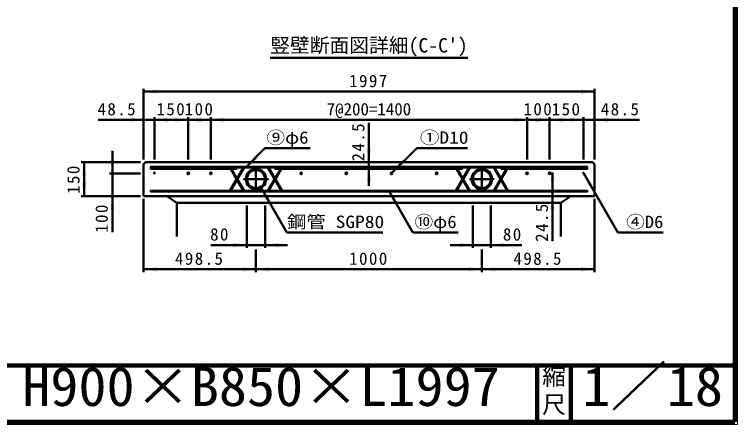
# Model space of a CAD drawing. Units: millimetres, scale not verified, with parts at other scales. Extents: x 100 to 4105, y 100 to 2870.
# Drawn here: x 2824 to 4105, y 100 to 827 of the extents above; entities that cross this region are included whole.
import ezdxf
from ezdxf.enums import TextEntityAlignment as Align

# ---------------------------------------------------------------- set-up
doc = ezdxf.new("R2010")
doc.units = ezdxf.units.MM
doc.header["$LTSCALE"] = 5
doc.linetypes.add('USER2', pattern=[13.4, 10, -1.2, 1, -1.2])
doc.layers.add('V-nasSTD', color=7, linetype='Continuous', lineweight=50)
doc.styles.add('ＭＳ ゴシック', font='')
doc.styles.get('ＭＳ ゴシック').set_extended_font_data('MS Gothic')

msp = doc.modelspace()

# ---------------------------------------------------------------- hatches: boundary and pattern name
at = {"layer": 'V-nasSTD'}
for points in [[(3076.824, 690.232), (3076.824, 686.232), (3052.824, 690.232), (3076.824, 694.232)], [(3827.624, 690.232), (3827.624, 686.232), (3851.624, 690.232), (3827.624, 694.232)], [(3028.824, 640.232), (3028.824, 636.232), (3052.824, 640.232), (3028.824, 644.232)], [(3096.224, 640.232), (3096.224, 636.232), (3072.224, 640.232), (3096.224, 644.232)], [(3108.224, 640.232), (3108.224, 636.232), (3132.224, 640.232), (3108.224, 644.232)], [(3156.224, 640.232), (3156.224, 636.232), (3132.224, 640.232), (3156.224, 644.232)], [(3148.224, 640.232), (3148.224, 636.232), (3172.224, 640.232), (3148.224, 644.232)], [(3196.224, 640.232), (3196.224, 636.232), (3172.224, 640.232), (3196.224, 644.232)], [(3708.224, 640.232), (3708.224, 636.232), (3732.224, 640.232), (3708.224, 644.232)], [(3756.224, 640.232), (3756.224, 636.232), (3732.224, 640.232), (3756.224, 644.232)], [(3748.224, 640.232), (3748.224, 636.232), (3772.224, 640.232), (3748.224, 644.232)], [(3796.224, 640.232), (3796.224, 636.232), (3772.224, 640.232), (3796.224, 644.232)], [(3808.224, 640.232), (3808.224, 636.232), (3832.224, 640.232), (3808.224, 644.232)], [(3875.624, 640.232), (3875.624, 636.232), (3851.624, 640.232), (3875.624, 644.232)], [(3452.224, 589.232), (3456.224, 589.232), (3452.224, 565.232), (3448.224, 589.232)], [(3252.956, 574.803), (3255.784, 571.974), (3235.985, 557.832), (3250.127, 577.631)], [(2947.824, 541.232), (2943.824, 541.232), (2947.824, 565.232), (2951.824, 541.232)], [(2997.824, 569.232), (3001.824, 569.232), (2997.824, 545.232), (2993.824, 569.232)], [(3510.608, 563.617), (3513.437, 560.789), (3493.638, 546.647), (3507.78, 566.446)], [(3452.224, 531.432), (3448.224, 531.432), (3452.224, 555.432), (3456.224, 531.432)], [(3777.224, 539.032), (3781.224, 539.032), (3777.224, 515.032), (3773.224, 539.032)], [(3844.824, 524.208), (3841.36, 522.208), (3832.824, 544.993), (3848.288, 526.208)], [(2947.824, 529.232), (2951.824, 529.232), (2947.824, 505.232), (2943.824, 529.232)], [(3273.224, 498.859), (3269.76, 496.859), (3261.224, 519.644), (3276.688, 500.859)], [(3500.685, 491.648), (3497.22, 489.648), (3488.685, 512.432), (3504.149, 493.648)], [(2997.824, 481.232), (2993.824, 481.232), (2997.824, 505.232), (3001.824, 481.232)], [(3777.224, 481.232), (3773.224, 481.232), (3777.224, 505.232), (3781.224, 481.232)], [(3212.224, 418.232), (3212.224, 422.232), (3236.224, 418.232), (3212.224, 414.232)], [(3292.224, 418.232), (3292.224, 414.232), (3268.224, 418.232), (3292.224, 422.232)], [(3612.224, 418.232), (3612.224, 422.232), (3636.224, 418.232), (3612.224, 414.232)], [(3692.224, 418.232), (3692.224, 414.232), (3668.224, 418.232), (3692.224, 422.232)], [(3076.824, 375.232), (3076.824, 371.232), (3052.824, 375.232), (3076.824, 379.232)], [(3228.224, 375.232), (3228.224, 371.232), (3252.224, 375.232), (3228.224, 379.232)], [(3276.224, 375.232), (3276.224, 371.232), (3252.224, 375.232), (3276.224, 379.232)], [(3628.224, 375.232), (3628.224, 371.232), (3652.224, 375.232), (3628.224, 379.232)], [(3676.224, 375.232), (3676.224, 371.232), (3652.224, 375.232), (3676.224, 379.232)], [(3827.624, 375.232), (3827.624, 371.232), (3851.624, 375.232), (3827.624, 379.232)]]:
    msp.add_hatch(color=256, dxfattribs=at).paths.add_polyline_path(points)

# ---------------------------------------------------------------- linework, layer by layer
at = {"layer": 'V-nasSTD', "lineweight": 100}
for p, q in [((4100, 105), (4100, 2865)), ((105, 205), (4100, 205)), ((3750, 205), (3750, 105)), ((3810, 205), (3810, 105)), ((105, 105), (4100, 105))]:
    msp.add_line(p, q, dxfattribs=at)
at = {"layer": 'V-nasSTD'}
for p, q in [((3277.224, 750.232), (3627.224, 750.232)), ((3052.824, 570.232), (3052.824, 695.232)), ((3851.624, 570.232), (3851.624, 695.232)), ((3851.624, 690.232), (3052.824, 690.232)), ((3072.224, 570.232), (3072.224, 645.232)), ((3132.224, 570.232), (3132.224, 645.232)), ((3172.224, 570.232), (3172.224, 645.232)), ((3732.224, 570.232), (3732.224, 645.232)), ((3772.224, 570.232), (3772.224, 645.232)), ((3832.224, 570.232), (3832.224, 645.232)), ((3052.824, 640.232), (2972.824, 640.232)), ((3072.224, 640.232), (3052.824, 640.232)), ((3132.224, 640.232), (3072.224, 640.232)), ((3172.224, 640.232), (3132.224, 640.232)), ((3172.224, 640.232), (3732.224, 640.232)), ((3452.224, 565.232), (3452.224, 635.232)), ((3732.224, 640.232), (3772.224, 640.232)), ((3772.224, 640.232), (3832.224, 640.232)), ((3832.224, 640.232), (3851.624, 640.232)), ((3851.624, 640.232), (3931.624, 640.232)), ((3267.985, 589.832), (3235.985, 557.832)), ((3267.985, 589.832), (3347.985, 589.832)), ((3536.824, 589.832), (3493.638, 546.647)), ((3536.824, 589.832), (3626.824, 589.832)), ((2997.824, 585.232), (2997.824, 545.232)), ((2942.824, 565.232), (3047.824, 565.232)), ((2947.824, 565.232), (2947.824, 505.232)), ((3056.424, 565.232), (3052.824, 561.632)), ((3848.024, 565.232), (3056.424, 565.232)), ((3452.224, 555.432), (3452.224, 565.232)), ((3851.624, 561.632), (3848.024, 565.232)), ((3052.824, 561.632), (3052.824, 505.232)), ((3452.224, 523.432), (3452.224, 555.432)), ((3851.624, 505.232), (3851.624, 561.632)), ((2992.824, 545.232), (3047.824, 545.232)), ((2997.824, 545.232), (2997.824, 505.232)), ((3777.224, 547.032), (3777.224, 515.032)), ((3893.192, 440.432), (3832.824, 544.993)), ((3306.956, 440.432), (3261.224, 519.644)), ((3530.254, 440.432), (3488.685, 512.432)), ((3777.224, 505.232), (3777.224, 515.032)), ((2942.824, 505.232), (3047.824, 505.232)), ((2997.824, 505.232), (2997.824, 441.232)), ((3052.824, 505.232), (3851.624, 505.232)), ((3052.824, 500.232), (3052.824, 370.232)), ((3112.224, 493.232), (3094.404, 505.232)), ((3777.224, 505.232), (3777.224, 425.232)), ((3810.044, 505.232), (3792.224, 493.232)), ((3851.624, 500.232), (3851.624, 370.232)), ((3112.224, 433.232), (3112.224, 493.232)), ((3112.224, 493.232), (3792.224, 493.232)), ((3236.224, 488.232), (3236.224, 413.232)), ((3268.224, 488.232), (3268.224, 413.232)), ((3636.224, 488.232), (3636.224, 413.232)), ((3668.224, 488.232), (3668.224, 413.232)), ((3792.224, 433.232), (3792.224, 493.232)), ((3306.956, 440.432), (3476.956, 440.432)), ((3530.254, 440.432), (3610.254, 440.432)), ((3973.192, 440.432), (3893.192, 440.432)), ((3236.224, 418.232), (3172.224, 418.232)), ((3268.224, 418.232), (3236.224, 418.232)), ((3252.224, 410.232), (3252.224, 370.232)), ((3308.224, 418.232), (3268.224, 418.232)), ((3596.224, 418.232), (3636.224, 418.232)), ((3636.224, 418.232), (3668.224, 418.232)), ((3652.224, 410.232), (3652.224, 370.232)), ((3668.224, 418.232), (3723.224, 418.232)), ((3252.224, 375.232), (3052.824, 375.232)), ((3652.224, 375.232), (3252.224, 375.232)), ((3851.624, 375.232), (3652.224, 375.232))]:
    msp.add_line(p, q, dxfattribs=at)
at = {"layer": 'V-nasSTD', "lineweight": 35}
for p, q in [((3065.224, 557.832), (3065.224, 555.432)), ((3839.224, 557.832), (3065.224, 557.832)), ((3065.224, 555.432), (3839.224, 555.432)), ((3065.224, 555.432), (3065.224, 553.032)), ((3065.224, 553.032), (3218.224, 553.032)), ((3228.846, 555.432), (3205.521, 515.032)), ((3206.907, 553.032), (3217.183, 535.232)), ((3208.292, 515.032), (3231.617, 555.432)), ((3218.569, 537.632), (3209.678, 553.032)), ((3218.224, 555.432), (3218.224, 553.032)), ((3272.83, 555.432), (3296.155, 515.032)), ((3298.926, 515.032), (3275.601, 555.432)), ((3285.878, 537.632), (3294.769, 553.032)), ((3286.224, 555.432), (3286.224, 553.032)), ((3286.224, 553.032), (3618.224, 553.032)), ((3297.541, 553.032), (3287.264, 535.232)), ((3628.846, 555.432), (3605.521, 515.032)), ((3606.907, 553.032), (3617.183, 535.232)), ((3608.292, 515.032), (3631.617, 555.432)), ((3618.569, 537.632), (3609.678, 553.032)), ((3618.224, 553.032), (3618.224, 555.432)), ((3672.83, 555.432), (3696.155, 515.032)), ((3698.926, 515.032), (3675.601, 555.432)), ((3685.878, 537.632), (3694.769, 553.032)), ((3686.224, 555.432), (3686.224, 553.032)), ((3686.224, 553.032), (3839.224, 553.032)), ((3697.541, 553.032), (3687.264, 535.232)), ((3839.224, 555.432), (3839.224, 557.832)), ((3839.224, 553.032), (3839.224, 555.432)), ((3228.846, 515.032), (3218.569, 532.832)), ((3219.955, 535.232), (3231.617, 515.032)), ((3272.83, 515.032), (3284.493, 535.232)), ((3285.878, 532.832), (3275.601, 515.032)), ((3628.846, 515.032), (3618.569, 532.832)), ((3619.955, 535.232), (3631.617, 515.032)), ((3672.83, 515.032), (3684.493, 535.232)), ((3685.878, 532.832), (3675.601, 515.032)), ((3065.224, 515.032), (3065.224, 512.632)), ((3839.224, 515.032), (3065.224, 515.032)), ((3065.224, 512.632), (3839.224, 512.632)), ((3839.224, 512.632), (3839.224, 515.032))]:
    msp.add_line(p, q, dxfattribs=at)
at = {"layer": 'V-nasSTD', "linetype": 'USER2'}
for p, q in [((3252.224, 557.232), (3252.224, 513.232)), ((3652.224, 557.232), (3652.224, 513.232)), ((3230.224, 535.232), (3274.224, 535.232)), ((3630.224, 535.232), (3674.224, 535.232))]:
    msp.add_line(p, q, dxfattribs=at)
at = {"layer": 'V-nasSTD', "lineweight": 13}
msp.add_lwpolyline([(100, 100), (100, 2870), (4105, 2870), (4105, 100)], close=True, dxfattribs=at)
at = {"layer": 'V-nasSTD'}
for centre, radius in [((3252.224, 535.232), 18), ((3252.224, 535.232), 16), ((3652.224, 535.232), 18), ((3652.224, 535.232), 16)]:
    msp.add_circle(centre, radius, dxfattribs=at)
at = {"layer": 'V-nasSTD', "lineweight": 35}
for centre, radius in [((3072.224, 546.032), 1.2), ((3132.224, 545.232), 2), ((3172.224, 545.232), 2), ((3332.224, 545.232), 2), ((3412.224, 545.232), 2), ((3492.224, 545.232), 2), ((3572.224, 545.232), 2), ((3732.224, 545.232), 2), ((3772.224, 545.232), 2), ((3832.224, 546.032), 1.2)]:
    msp.add_circle(centre, radius, dxfattribs=at)

# ---------------------------------------------------------------- texts
at = {"layer": 'V-nasSTD', "style": 'ＭＳ ゴシック'}
for s, height, p in [("竪壁断面図詳細(C-C')", 25.66, (3452.224, 785.232)), ('7@200=1400', 21.99, (3452.224, 670.232))]:
    msp.add_text(s, height=height, dxfattribs=at).set_placement(p, align=Align.TOP_CENTER)
for s, width, p in [('⑨φ6', 1.1, (3307.985, 619.832)), ('①D10', 1.15, (3585.574, 619.832)), ('⑩φ6', 1.1, (3570.254, 470.432)), ('④D6', 1.1, (3940.692, 470.432)), ('鋼管 SGP80', 1.15, (3393.206, 470.432))]:
    msp.add_text(s, height=21.99, dxfattribs=dict(at, width=width)).set_placement(p, align=Align.TOP_CENTER)
for s, p in [('縮', (3758.982, 200.999)), ('尺', (3758.976, 151.01))]:
    msp.add_text(s, height=30.79, dxfattribs=at).set_placement(p, align=Align.TOP_LEFT)
at = {"layer": 'V-nasSTD', "style": 'ＭＳ ゴシック', "width": 1.05}
for s, p in [('1／18', (3830.25, 202.582)), ('H900×B850×L1997', (2838.25, 202.508))]:
    msp.add_text(s, height=69.65, dxfattribs=at).set_placement(p, align=Align.TOP_LEFT)
at = {"layer": 'V-nasSTD', "char_height": 21.99, "attachment_point": 2, "style": 'ＭＳ ゴシック'}
for s, insert in [('\\T1.17;1997', (3452.224, 720.232)), ('\\T1.17;48.5', (3006.574, 670.232)), ('\\T1.17;150', (3102.224, 670.232)), ('\\T1.17;100', (3152.224, 670.232)), ('\\T1.17;100', (3752.224, 670.232)), ('\\T1.17;150', (3802.224, 670.232)), ('\\T1.17;48.5', (3897.874, 670.232)), ('\\T1.17;80', (3188.474, 448.232)), ('\\T1.17;80', (3706.974, 448.232)), ('\\T1.17;498.5', (3152.524, 405.232)), ('\\T1.17;1000', (3452.224, 405.232)), ('\\T1.17;498.5', (3751.924, 405.232))]:
    msp.add_mtext(s, dxfattribs=dict(at, insert=insert))
at = {"layer": 'V-nasSTD', "char_height": 21.99, "attachment_point": 2, "rotation": 90, "style": 'ＭＳ ゴシック'}
for s, insert in [('\\T1.17;24.5', (3422.224, 601.482)), ('\\T1.17;150', (2917.824, 535.232)), ('\\T1.17;100', (2967.824, 466.232)), ('\\T1.17;24.5', (3747.224, 458.982))]:
    msp.add_mtext(s, dxfattribs=dict(at, insert=insert))

doc.saveas('drawing.dxf')
